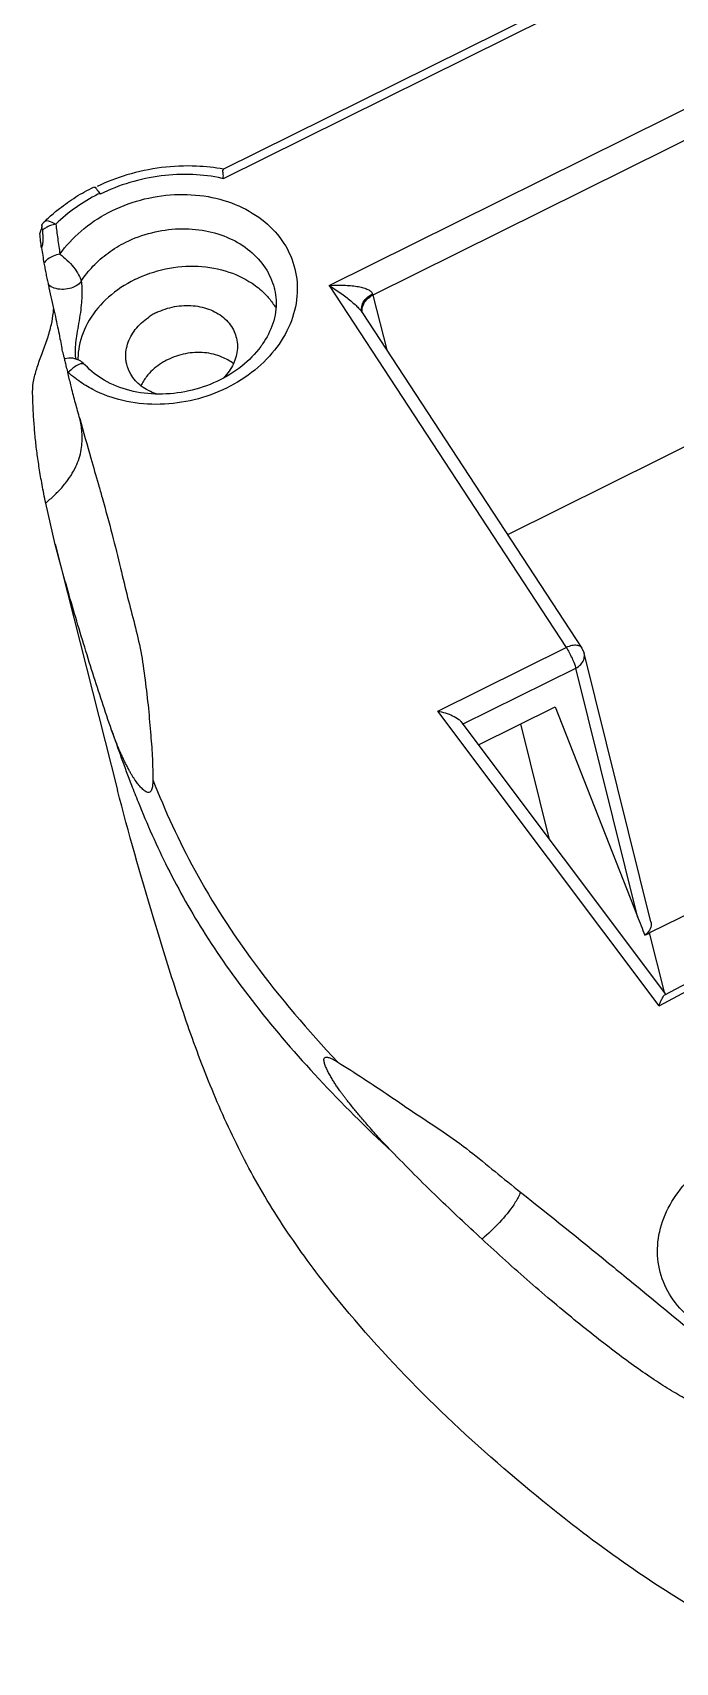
# Model space of a CAD drawing. Header units: inches. Extents: x 164842 to 166038, y -53074 to -52229.
# Drawn here: x 164965.03 to 164977.86, y -53025.99 to -52993.47 of the extents above; entities that cross this region are included whole.
import ezdxf

# ---------------------------------------------------------------- set-up
doc = ezdxf.new("R2010")
doc.units = ezdxf.units.IN
doc.header["$LTSCALE"] = 2
doc.header["$MEASUREMENT"] = 0
doc.layers.get('0').update_dxf_attribs({"linetype": 'CONTINUOUS'})

msp = doc.modelspace()

# ---------------------------------------------------------------- linework, layer by layer
at = {"color": 7, "linetype": 'Continuous'}
for p, q in [((164968.834, -52996.199), (164981.112, -52990.108)), ((164968.835, -52996.384), (164981.522, -52990.09)), ((164970.946, -52998.518), (164983.858, -52992.112)), ((164984.093, -52992.62), (164971.821, -52998.708)), ((164965.214, -52997.303), (164965.265, -52997.242)), ((164965.214, -52997.303), (164965.214, -52997.303)), ((164965.224, -52997.415), (164965.223, -52997.408)), ((164965.265, -52997.242), (164965.265, -52997.242)), ((164970.946, -52998.518), (164975.68, -53005.742)), ((164969.857, -52998.597), (164969.857, -52998.597)), ((164971.821, -52998.708), (164972.108, -52999.824)), ((164971.604, -52999.056), (164975.993, -53005.754)), ((164965.659, -52999.972), (164965.662, -52999.984)), ((164965.751, -52999.967), (164965.662, -52999.983)), ((164965.766, -52999.967), (164965.751, -52999.967)), ((164966.081, -53000.107), (164966.08, -53000.106)), ((164981.633, -52999.955), (164974.509, -53003.489)), ((164965.48, -53003.683), (164965.289, -53002.858)), ((164965.479, -53003.678), (164966.724, -53008.588)), ((164973.119, -53007.013), (164975.68, -53005.742)), ((164975.993, -53005.754), (164976.036, -53005.852)), ((164977.37, -53011.211), (164976.036, -53005.853)), ((164973.608, -53007.273), (164975.869, -53006.152)), ((164977.103, -53011.11), (164975.869, -53006.152)), ((164977.534, -53012.887), (164989.346, -53006.559)), ((164977.649, -53012.672), (164989.239, -53006.463)), ((164973.928, -53007.683), (164975.455, -53006.926)), ((164975.455, -53006.926), (164977.103, -53011.11)), ((164986.4, -53006.944), (164977.343, -53011.437)), ((164977.534, -53012.887), (164973.119, -53007.013)), ((164977.668, -53012.658), (164973.579, -53007.218)), ((164975.347, -53009.571), (164974.773, -53007.264)), ((164977.637, -53012.617), (164977.343, -53011.437))]:
    msp.add_line(p, q, dxfattribs=at)
for points, start_tangent, end_tangent in [([(164968.837, -52996.197), (164968.3, -52996.136), (164967.6, -52996.165), (164966.91, -52996.311), (164966.314, -52996.541)], (-0.983209, 0.182482), (-0.902651, -0.430373)), ([(164968.835, -52996.384), (164968.83, -52996.272), (164968.832, -52996.207), (164968.838, -52996.205)], (-0.065549, 0.997849), (0.969865, 0.243645)), ([(164965.363, -52997.15), (164965.562, -52996.982), (164965.89, -52996.751), (164966.246, -52996.552)], (0.741459, 0.670998), (0.895825, 0.444408)), ([(164966.248, -52996.556), (164966.257, -52996.552), (164966.276, -52996.557)], (0.815501, 0.578756), (0.803081, -0.595871)), ([(164966.276, -52996.557), (164966.303, -52996.59)], (0.803081, -0.595871), (0.581693, -0.813408)), ([(164968.813, -52996.379), (164968.224, -52996.303), (164967.593, -52996.329), (164966.969, -52996.462), (164966.379, -52996.694)], (-0.976789, 0.214202), (-0.895825, -0.444408)), ([(164968.835, -52996.384), (164968.813, -52996.379)], (-0.975316, 0.220815), (-0.976789, 0.214202)), ([(164966.331, -52996.696), (164965.897, -52996.958), (164965.49, -52997.295)], (-0.890827, -0.454343), (-0.715809, -0.698297)), ([(164965.572, -52997.893), (164965.994, -52997.431), (164966.545, -52997.06), (164967.181, -52996.812), (164967.859, -52996.704), (164968.529, -52996.744), (164969.144, -52996.93), (164969.661, -52997.248), (164970.043, -52997.676), (164970.263, -52998.182), (164970.305, -52998.733), (164970.166, -52999.287), (164969.857, -52999.807)], (0.574798, 0.818295), (-0.621529, -0.783392)), ([(164966.303, -52996.59), (164966.368, -52996.678)], (0.581693, -0.813408), (0.548054, -0.836443)), ([(164966.368, -52996.678), (164966.331, -52996.696)], (-0.895825, -0.444408), (-0.890827, -0.454343)), ([(164966.379, -52996.694), (164966.374, -52996.686), (164966.368, -52996.678)], (-0.548054, 0.836443), (-0.548054, 0.836443)), ([(164965.265, -52997.242), (164965.363, -52997.15)], (0.715809, 0.698297), (0.741459, 0.670998)), ([(164965.266, -52997.243), (164965.297, -52997.226), (164965.381, -52997.238)], (0.74617, 0.665756), (0.93104, -0.364917)), ([(164965.175, -52997.486), (164965.187, -52997.444), (164965.197, -52997.402)], (0.260232, 0.965546), (0.222277, 0.974984)), ([(164965.204, -52997.765), (164965.188, -52997.624), (164965.175, -52997.486)], (-0.122286, 0.992495), (-0.085336, 0.996352)), ([(164965.209, -52997.343), (164965.197, -52997.402)], (-0.123391, -0.992358), (-0.222287, -0.974981)), ([(164965.214, -52997.306), (164965.209, -52997.343)], (-0.998763, -0.049732), (-0.123391, -0.992358)), ([(164965.223, -52997.408), (164965.216, -52997.341), (164965.214, -52997.306)], (-0.104899, 0.994483), (-0.970603, 0.240684)), ([(164965.268, -52997.379), (164965.224, -52997.415)], (-0.831998, -0.554778), (-0.731695, -0.681632)), ([(164965.224, -52997.415), (164965.227, -52997.463)], (0.093269, -0.995641), (0.070548, -0.997508)), ([(164965.227, -52997.463), (164965.23, -52997.509), (164965.232, -52997.553), (164965.232, -52997.594)], (0.070548, -0.997508), (-0.012235, -0.999925)), ([(164965.297, -52997.362), (164965.268, -52997.379)], (-0.871632, -0.490161), (-0.831998, -0.554778)), ([(164965.388, -52997.321), (164965.297, -52997.362)], (-0.945692, -0.325064), (-0.871632, -0.490161)), ([(164965.381, -52997.238), (164965.49, -52997.295)], (0.93104, -0.364917), (0.833872, -0.551957)), ([(164965.49, -52997.295), (164965.388, -52997.321)], (-0.981938, -0.189204), (-0.945692, -0.325064)), ([(164965.49, -52997.295), (164965.529, -52997.58), (164965.572, -52997.893)], (0.137445, -0.990509), (0.131302, -0.991342)), ([(164966.888, -52997.653), (164967.405, -52997.463), (164967.946, -52997.386), (164968.476, -52997.425), (164968.96, -52997.576), (164969.367, -52997.828), (164969.671, -52998.166), (164969.849, -52998.566), (164969.857, -52998.597)], (0.895825, 0.444408), (0.231481, -0.972839)), ([(164965.228, -52997.67), (164965.223, -52997.707), (164965.215, -52997.741), (164965.204, -52997.765)], (-0.095356, -0.995443), (-0.625602, -0.780143)), ([(164965.204, -52997.765), (164965.229, -52997.919), (164965.255, -52998.072)], (0.155666, -0.98781), (0.171057, -0.985261)), ([(164965.232, -52997.594), (164965.231, -52997.633), (164965.228, -52997.67)], (-0.012235, -0.999925), (-0.095356, -0.995443)), ([(164966, -52998.433), (164966.233, -52998.133), (164966.533, -52997.869), (164966.888, -52997.653)], (0.529901, 0.84806), (0.895825, 0.444408)), ([(164965.332, -52997.99), (164965.328, -52997.993), (164965.255, -52998.072)], (-0.798334, -0.602214), (-0.519883, -0.854238)), ([(164965.255, -52998.072), (164965.275, -52998.18), (164965.296, -52998.29), (164965.319, -52998.401), (164965.341, -52998.503)], (0.171066, -0.98526), (0.219439, -0.975626)), ([(164965.572, -52997.893), (164965.438, -52997.931), (164965.332, -52997.99)], (-0.98586, -0.16757), (-0.798334, -0.602214)), ([(164965.572, -52997.893), (164965.713, -52998.01), (164965.847, -52998.154), (164965.947, -52998.305), (164966, -52998.433)], (0.815438, -0.578845), (0.192985, -0.981202)), ([(164967.066, -52998.4), (164967.682, -52998.187), (164968.33, -52998.134), (164968.946, -52998.248), (164969.469, -52998.516), (164969.713, -52998.736)], (0.895825, 0.444408), (0.668253, -0.743934)), ([(164965.342, -52998.505), (164965.394, -52998.74), (164965.447, -52998.973)], (0.219419, -0.975631), (0.216265, -0.976335)), ([(164965.609, -52998.595), (164965.461, -52998.569), (164965.342, -52998.505)], (-0.999528, 0.030721), (-0.776432, 0.630201)), ([(164966, -52998.434), (164965.9, -52998.522), (164965.763, -52998.578), (164965.609, -52998.595)], (-0.60361, -0.79728), (-0.999528, 0.030721)), ([(164966, -52998.433), (164966.009, -52998.551), (164966.012, -52998.692), (164966.003, -52998.859), (164965.981, -52999.055), (164965.947, -52999.274), (164965.912, -52999.481), (164965.887, -52999.659), (164965.876, -52999.82)], (0.10361, -0.994618), (-0.012683, -0.99992)), ([(164967.066, -52998.4), (164966.541, -52998.753), (164966.159, -52999.211), (164965.958, -52999.73), (164965.932, -52999.967)], (-0.895825, -0.444408), (-0.02392, -0.999714)), ([(164970.946, -52998.518), (164971.118, -52998.51), (164971.272, -52998.513), (164971.409, -52998.523), (164971.53, -52998.54), (164971.635, -52998.565), (164971.72, -52998.597), (164971.781, -52998.636), (164971.814, -52998.683)], (0.997532, 0.07021), (0.29807, -0.954544)), ([(164970.946, -52998.518), (164971.079, -52998.602), (164971.198, -52998.685), (164971.305, -52998.764), (164971.4, -52998.842), (164971.483, -52998.917), (164971.551, -52998.988), (164971.602, -52999.052), (164971.604, -52999.056)], (0.854179, -0.519979), (0.551516, -0.834164)), ([(164969.857, -52998.597), (164969.888, -52998.811), (164969.822, -52999.278), (164969.618, -52999.683)], (0.232164, -0.972677), (-0.565091, -0.825028)), ([(164969.713, -52998.736), (164969.848, -52998.912), (164969.873, -52998.952)], (0.668253, -0.743934), (0.518735, -0.854935)), ([(164971.601, -52999.045), (164971.593, -52999.001), (164971.614, -52998.882), (164971.691, -52998.77), (164971.814, -52998.683)], (-0.28503, 0.958519), (0.893196, 0.449668)), ([(164971.623, -52998.913), (164971.699, -52998.797), (164971.821, -52998.708)], (0.360772, 0.932654), (0.893486, 0.449091)), ([(164971.814, -52998.683), (164971.817, -52998.696), (164971.821, -52998.708)], (0.298037, -0.954554), (0.262586, -0.964909)), ([(164965.028, -53000.637), (164965.053, -53000.399), (164965.12, -53000.148), (164965.218, -52999.871), (164965.324, -52999.574), (164965.403, -52999.296), (164965.442, -52999.059), (164965.449, -52998.972)], (-0.012206, 0.999925), (0.053291, 0.998579)), ([(164965.447, -52998.973), (164965.493, -52999.187), (164965.536, -52999.391), (164965.574, -52999.578), (164965.605, -52999.735)], (0.216265, -0.976335), (0.196662, -0.980471)), ([(164966.907, -53000.088), (164966.891, -52999.999), (164966.923, -52999.69), (164967.077, -52999.397), (164967.338, -52999.153)], (-0.232617, 0.972568), (0.823933, 0.566687)), ([(164967.498, -52999.059), (164967.415, -52999.104), (164967.338, -52999.153)], (-0.895825, -0.444408), (-0.823933, -0.566687)), ([(164967.498, -52999.059), (164967.857, -52998.939), (164968.234, -52998.92), (164968.584, -52999.005), (164968.867, -52999.184), (164969.052, -52999.436), (164969.096, -52999.567)], (0.895825, 0.444408), (0.231476, -0.972841)), ([(164971.607, -52999.061), (164971.604, -52999.041), (164971.623, -52998.913)], (-0.174932, 0.984581), (0.360772, 0.932654)), ([(164971.606, -52999.058), (164971.601, -52999.045)], (-0.127486, 0.99184), (-0.344123, 0.938925)), ([(164965.605, -52999.735), (164965.63, -52999.856), (164965.631, -52999.858)], (0.196662, -0.980471), (0.217056, -0.976159)), ([(164965.876, -52999.82), (164965.885, -52999.958), (164965.892, -52999.991)], (-0.012683, -0.99992), (0.231158, -0.972916)), ([(164969.857, -52999.807), (164969.398, -53000.255), (164968.823, -53000.6), (164968.171, -53000.816), (164967.49, -53000.889), (164966.827, -53000.813), (164966.231, -53000.594), (164965.95, -53000.422)], (-0.621529, -0.783392), (-0.813634, 0.581377)), ([(164969.583, -52999.733), (164969.201, -53000.127), (164968.708, -53000.43), (164968.143, -53000.622), (164967.546, -53000.685), (164966.968, -53000.613), (164966.457, -53000.407), (164966.08, -53000.105)], (-0.592249, -0.805755), (-0.670515, 0.741896)), ([(164969.096, -52999.567), (164969.116, -52999.734), (164969.053, -53000.042), (164968.87, -53000.326), (164968.847, -53000.35)], (0.231476, -0.972841), (-0.695587, -0.718442)), ([(164969.618, -52999.683), (164969.583, -52999.733)], (-0.565091, -0.825028), (-0.592249, -0.805755)), ([(164965.631, -52999.858), (164965.636, -52999.88)], (0.217056, -0.976159), (0.226075, -0.97411)), ([(164965.636, -52999.88), (164965.651, -52999.94)], (0.226075, -0.97411), (0.272049, -0.962283)), ([(164965.651, -52999.94), (164965.66, -52999.972)], (0.272049, -0.962283), (0.222189, -0.975004)), ([(164965.662, -52999.983), (164965.672, -53000.028), (164965.694, -53000.122)], (0.165748, -0.986168), (0.233549, -0.972345)), ([(164965.694, -53000.122), (164965.723, -53000.238)], (0.233549, -0.972345), (0.245208, -0.969471)), ([(164965.828, -52999.97), (164965.766, -52999.967)], (-0.990408, 0.138177), (-0.999878, -0.015638)), ([(164965.988, -53000.029), (164965.828, -52999.97)], (-0.849087, 0.528253), (-0.990408, 0.138177)), ([(164965.869, -53000.138), (164965.833, -53000.166)], (-0.808345, -0.588709), (-0.768729, -0.639575)), ([(164965.983, -53000.083), (164965.869, -53000.138)], (-0.98212, -0.188257), (-0.808345, -0.588709)), ([(164965.932, -52999.967), (164965.932, -52999.992)], (-0.02392, -0.999714), (-0.005784, -0.999983)), ([(164966.067, -53000.094), (164965.983, -53000.083)], (-0.808966, 0.587856), (-0.98212, -0.188257)), ([(164966.08, -53000.106), (164965.988, -53000.029)], (-0.668839, 0.743407), (-0.849087, 0.528253)), ([(164966.08, -53000.107), (164966.067, -53000.094)], (-0.628937, 0.777456), (-0.808966, 0.587856)), ([(164967.496, -53000.68), (164967.198, -53000.525), (164966.987, -53000.288), (164966.907, -53000.088)], (-0.949026, 0.315197), (-0.232617, 0.972568)), ([(164967.561, -53000.093), (164967.301, -53000.336), (164967.188, -53000.52)], (-0.823933, -0.566687), (-0.421552, -0.906804)), ([(164967.722, -52999.998), (164967.639, -53000.043), (164967.561, -53000.093)], (-0.895825, -0.444408), (-0.823933, -0.566687)), ([(164969.034, -53000.074), (164968.808, -52999.944), (164968.458, -52999.859), (164968.081, -52999.878), (164967.722, -52999.998)], (-0.790303, 0.612716), (-0.895825, -0.444408)), ([(164965.723, -53000.238), (164965.729, -53000.263)], (0.245208, -0.969471), (0.243363, -0.969935)), ([(164965.73, -53000.252), (164965.726, -53000.237)], (-0.241387, 0.970429), (-0.243188, 0.969979)), ([(164965.739, -53000.249), (164965.726, -53000.237)], (-0.729033, 0.684478), (-0.72289, 0.690963)), ([(164965.789, -53000.496), (164965.73, -53000.252)], (-0.235966, 0.971761), (-0.241387, 0.970429)), ([(164965.877, -53000.368), (164965.739, -53000.249)], (-0.788124, 0.615517), (-0.729033, 0.684478)), ([(164965.833, -53000.166), (164965.745, -53000.248)], (-0.768729, -0.639575), (-0.700083, -0.714061)), ([(164965.95, -53000.422), (164965.877, -53000.368)], (-0.813634, 0.581377), (-0.788124, 0.615517)), ([(164965.289, -53002.858), (164965.217, -53002.492), (164965.161, -53002.162), (164965.116, -53001.854), (164965.082, -53001.558), (164965.057, -53001.26), (164965.038, -53000.95), (164965.028, -53000.637)], (-0.203894, 0.978993), (-0.012206, 0.999925)), ([(164965.969, -53001.173), (164965.884, -53000.863), (164965.803, -53000.555), (164965.789, -53000.496)], (-0.270307, 0.962774), (-0.235966, 0.971761)), ([(164965.289, -53002.859), (164965.375, -53002.783), (164965.534, -53002.631), (164965.678, -53002.469), (164965.891, -53002.129), (164965.999, -53001.792), (164966.016, -53001.633), (164966.015, -53001.481), (164965.974, -53001.195), (164965.969, -53001.173)], (0.756239, 0.654295), (-0.199104, 0.979978)), ([(164965.969, -53001.173), (164966.191, -53001.964), (164966.342, -53002.488)], (0.269557, -0.962984), (0.275844, -0.961202)), ([(164966.342, -53002.488), (164966.415, -53002.746), (164966.616, -53003.487), (164966.783, -53004.159), (164966.925, -53004.742), (164967.063, -53005.277), (164967.187, -53005.82), (164967.273, -53006.386), (164967.339, -53006.959), (164967.386, -53007.493), (164967.419, -53007.962), (164967.427, -53008.384)], (0.275844, -0.961202), (0.00691, -0.999976)), ([(164966.605, -53007.388), (164966.23, -53006.254), (164965.866, -53005.069), (164965.532, -53003.882), (164965.48, -53003.683)], (-0.331223, 0.943553), (-0.245841, 0.96931)), ([(164975.791, -53005.703), (164975.68, -53005.742)], (-0.978315, -0.207123), (-0.895825, -0.444408)), ([(164975.68, -53005.742), (164975.737, -53005.84)], (0.548054, -0.836443), (0.47967, -0.877449)), ([(164975.737, -53005.84), (164975.794, -53005.953)], (0.47967, -0.877449), (0.419903, -0.907569)), ([(164975.892, -53005.698), (164975.791, -53005.703)], (-0.990581, 0.13693), (-0.978315, -0.207123)), ([(164975.794, -53005.953), (164975.841, -53006.063)], (0.419903, -0.907569), (0.351405, -0.936224)), ([(164975.869, -53006.152), (164975.967, -53006.08), (164976.027, -53005.985)], (0.893542, 0.44898), (0.352092, 0.935965)), ([(164975.993, -53005.754), (164975.969, -53005.727), (164975.892, -53005.698)], (-0.550777, 0.834653), (-0.990581, 0.13693)), ([(164976.027, -53005.985), (164976.041, -53005.882), (164976.036, -53005.852)], (0.352092, 0.935965), (-0.244841, 0.969563)), ([(164975.841, -53006.063), (164975.869, -53006.152)], (0.351405, -0.936224), (0.227775, -0.973714)), ([(164973.119, -53007.013), (164973.265, -53007.046), (164973.411, -53007.101), (164973.536, -53007.177), (164973.581, -53007.22)], (0.987481, -0.157741), (0.621775, -0.783196)), ([(164966.605, -53007.388), (164967.001, -53008.486)], (0.320517, -0.947243), (0.360193, -0.932878)), ([(164967.427, -53008.384), (164967.427, -53008.431), (164967.424, -53008.477), (164967.419, -53008.52), (164967.41, -53008.56), (164967.395, -53008.597), (164967.367, -53008.627), (164967.329, -53008.632), (164967.294, -53008.619), (164967.261, -53008.598), (164967.229, -53008.572), (164967.197, -53008.541), (164967.166, -53008.507), (164967.136, -53008.47), (164967.107, -53008.432), (164967.077, -53008.39), (164967.046, -53008.344), (164967.015, -53008.294), (164966.982, -53008.239), (164966.948, -53008.177), (164966.912, -53008.109), (164966.874, -53008.034), (164966.834, -53007.95), (164966.792, -53007.858), (164966.748, -53007.756), (164966.702, -53007.645), (164966.654, -53007.523), (164966.605, -53007.388)], (0.00691, -0.999976), (-0.33124, 0.943546)), ([(164980.398, -53025.991), (164980.281, -53025.943), (164978.536, -53025.084), (164976.816, -53023.992), (164975.215, -53022.775), (164973.175, -53020.977), (164971.349, -53019.031), (164970.397, -53017.809), (164969.567, -53016.526), (164968.899, -53015.227), (164968.342, -53013.882), (164967.865, -53012.506), (164967.434, -53011.114), (164966.724, -53008.588)], (-0.925088, 0.379753), (-0.24575, 0.969333)), ([(164967.001, -53008.486), (164967.132, -53008.818), (164967.723, -53010.134), (164968.474, -53011.463), (164969.474, -53012.87), (164970.738, -53014.344), (164972.186, -53015.785)], (0.360193, -0.932878), (0.733894, -0.679264)), ([(164967.427, -53008.384), (164968.265, -53010.184), (164969.452, -53012.035), (164971.117, -53014.012)], (0.371876, -0.928282), (0.68623, -0.727385)), ([(164977.098, -53011.103), (164977.173, -53011.291)], (0.369065, -0.929404), (0.368625, -0.929578)), ([(164977.173, -53011.291), (164977.248, -53011.48)], (0.368625, -0.929578), (0.368122, -0.929777)), ([(164977.37, -53011.212), (164977.376, -53011.26), (164977.342, -53011.38), (164977.248, -53011.48)], (0.23638, -0.971661), (-0.82348, -0.567346)), ([(164977.248, -53011.48), (164977.28, -53011.466), (164977.312, -53011.452), (164977.343, -53011.437)], (0.925337, 0.379145), (0.895825, 0.444408)), ([(164977.534, -53012.887), (164977.573, -53012.783), (164977.613, -53012.71), (164977.648, -53012.672), (164977.65, -53012.672)], (0.313814, 0.949485), (0.947116, 0.320893)), ([(164972.185, -53015.784), (164972.049, -53015.641), (164971.927, -53015.51), (164971.818, -53015.388), (164971.72, -53015.276), (164971.632, -53015.174), (164971.553, -53015.081), (164971.483, -53014.997), (164971.42, -53014.921), (164971.364, -53014.851), (164971.314, -53014.788), (164971.27, -53014.731), (164971.23, -53014.679), (164971.195, -53014.632), (164971.163, -53014.588), (164971.134, -53014.547), (164971.108, -53014.509), (164971.083, -53014.472), (164971.06, -53014.437), (164971.038, -53014.402), (164971.016, -53014.366), (164970.993, -53014.329), (164970.971, -53014.29), (164970.948, -53014.249), (164970.925, -53014.206), (164970.904, -53014.162), (164970.885, -53014.12), (164970.869, -53014.079), (164970.856, -53014.042), (164970.847, -53014.008), (164970.843, -53013.975), (164970.846, -53013.944), (164970.865, -53013.92), (164970.895, -53013.914), (164970.928, -53013.919), (164970.959, -53013.929), (164970.989, -53013.942), (164971.02, -53013.956), (164971.051, -53013.973), (164971.083, -53013.991), (164971.117, -53014.012)], (-0.696915, 0.717154), (0.850029, -0.526736)), ([(164971.117, -53014.012), (164971.634, -53014.341), (164972.151, -53014.686), (164972.679, -53015.043), (164973.221, -53015.404), (164973.751, -53015.788), (164974.26, -53016.198), (164974.768, -53016.61)], (0.850029, -0.526736), (0.784236, -0.620462)), ([(164973.998, -53017.544), (164973.113, -53016.713), (164972.186, -53015.785)], (-0.733982, 0.679169), (-0.696964, 0.717106)), ([(164979.907, -53019.661), (164979.253, -53019.613), (164978.655, -53019.427), (164978.152, -53019.116), (164977.776, -53018.699), (164977.555, -53018.205), (164977.504, -53017.669), (164977.625, -53017.127), (164977.911, -53016.613), (164978.345, -53016.162), (164978.901, -53015.805)], (-0.999379, -0.035248), (0.895825, 0.444408)), ([(164974.767, -53016.61), (164974.662, -53016.811), (164974.388, -53017.167), (164974.044, -53017.504), (164973.998, -53017.544)], (-0.398659, -0.917099), (-0.751529, -0.6597)), ([(164974.768, -53016.61), (164976.525, -53018.023), (164976.934, -53018.358)], (0.784998, -0.619499), (0.77357, -0.633711)), ([(164979.226, -53021.18), (164979.011, -53021.147), (164978.756, -53021.065), (164978.47, -53020.943), (164978.157, -53020.785), (164977.826, -53020.597), (164977.481, -53020.381), (164977.119, -53020.135), (164976.737, -53019.857), (164976.331, -53019.546), (164975.898, -53019.2), (164975.436, -53018.818), (164974.954, -53018.404), (164974.468, -53017.974), (164973.998, -53017.544)], (-0.999538, 0.030382), (-0.734045, 0.679101)), ([(164976.934, -53018.358), (164978.353, -53019.527)], (0.77357, -0.633711), (0.769717, -0.638386))]:
    msp.add_spline(points, degree=3, dxfattribs=dict(at, start_tangent=start_tangent, end_tangent=end_tangent))

doc.saveas('drawing.dxf')
